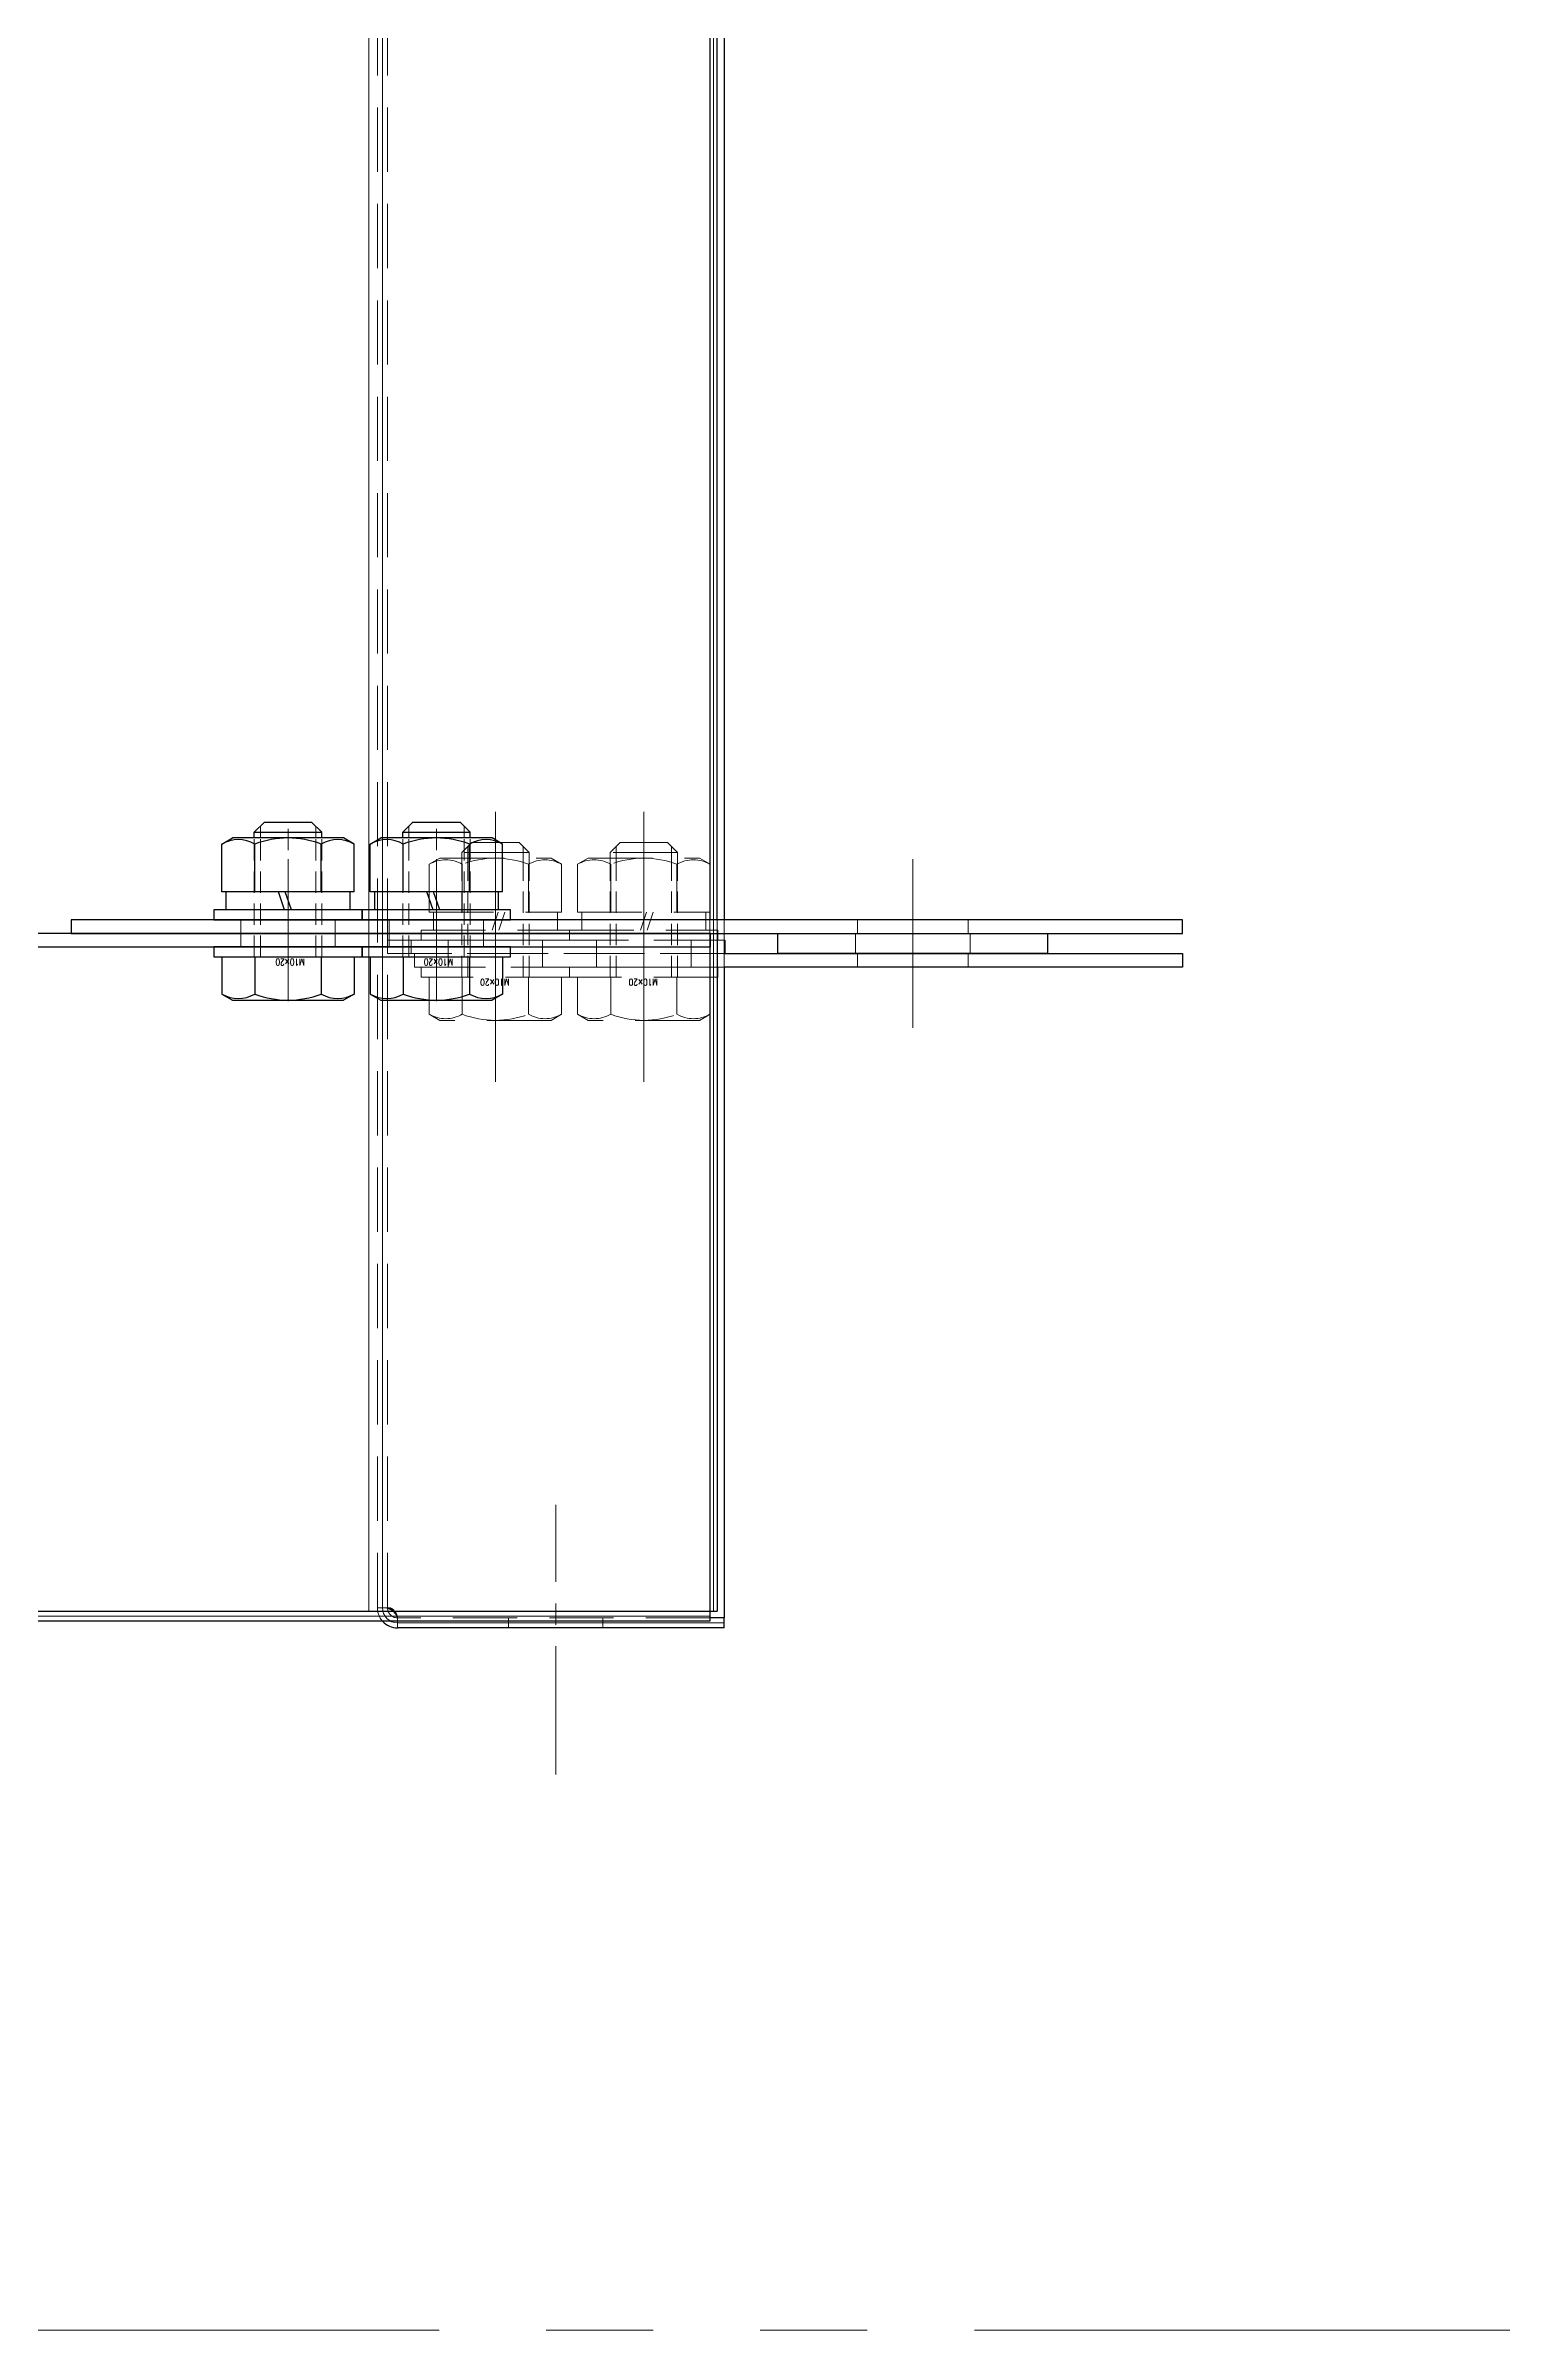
# Model space of a CAD drawing. Header units: millimetres. Extents: x 0 to 51411, y 0 to 16902.
# Drawn here: x 5441.4 to 5660.1, y 6055.8 to 6394.5 of the extents above; entities that cross this region are included whole.
import ezdxf

# ---------------------------------------------------------------- set-up
doc = ezdxf.new("R2010")
doc.units = ezdxf.units.MM
for name, pattern in [('CENTER2', [28.575, 19.05, -3.175, 3.175, -3.175]), ('HIDDEN2', [4.7625, 3.175, -1.5875]), ('PHANTOM2', [31.75, 15.875, -3.175, 3.175, -3.175, 3.175, -3.175])]:
    doc.linetypes.add(name, pattern=pattern)
for name, color, linetype, lineweight in [('01_外形線', 7, 'Continuous', 25), ('02_細線', 5, 'Continuous', 13), ('03_かくれ線', 6, 'HIDDEN2', 13), ('04_中心線', 1, 'CENTER2', 9), ('05_仮想線', 2, 'PHANTOM2', 13)]:
    doc.layers.add(name, color=color, linetype=linetype, lineweight=lineweight)
doc.layers.add('10_補助線', color=8, linetype='Continuous', lineweight=13, plot=False)
doc.styles.add('寸法用', font='simplex.shx', dxfattribs={"width": 0.8, "bigfont": '@extfont2.shx'})

msp = doc.modelspace()

# ---------------------------------------------------------------- linework, layer by layer
at = {"layer": '01_外形線'}
for p, q in [((5540.899, 6264.913), (5540.899, 7260.913)), ((5541.963, 7255.913), (5541.963, 6264.913)), ((5539.838, 6759.913), (5539.838, 6264.913)), ((5472.28, 6277.913), (5473.78, 6279.413)), ((5472.28, 6277.913), (5482.28, 6277.913)), ((5472.28, 6277.063), (5472.28, 6277.913)), ((5473.78, 6279.413), (5480.78, 6279.413)), ((5482.28, 6277.913), (5480.78, 6279.413)), ((5482.28, 6277.063), (5482.28, 6277.913)), ((5494.28, 6277.913), (5495.78, 6279.413)), ((5494.28, 6277.913), (5504.28, 6277.913)), ((5494.28, 6277.063), (5494.28, 6277.913)), ((5495.78, 6279.413), (5502.78, 6279.413)), ((5504.28, 6277.913), (5502.78, 6279.413)), ((5504.28, 6277.063), (5504.28, 6277.913)), ((5467.465, 6276.159), (5469.03, 6277.063)), ((5467.465, 6269.063), (5467.465, 6276.159)), ((5485.53, 6277.063), (5469.03, 6277.063)), ((5472.373, 6269.063), (5472.373, 6276.159)), ((5482.188, 6269.063), (5482.188, 6276.159)), ((5487.095, 6276.159), (5485.53, 6277.063)), ((5487.095, 6269.063), (5487.095, 6276.159)), ((5489.465, 6276.159), (5491.03, 6277.063)), ((5489.465, 6269.063), (5489.465, 6276.159)), ((5507.53, 6277.063), (5491.03, 6277.063)), ((5494.373, 6269.063), (5494.373, 6276.159)), ((5504.188, 6269.063), (5504.188, 6276.159)), ((5509.095, 6276.159), (5507.53, 6277.063)), ((5509.095, 6269.063), (5509.095, 6276.159)), ((5487.095, 6269.063), (5467.465, 6269.063)), ((5468.08, 6269.063), (5468.08, 6266.413)), ((5476.78, 6266.413), (5475.87, 6269.063)), ((5477.78, 6266.413), (5476.87, 6269.063)), ((5486.48, 6266.413), (5486.48, 6269.063)), ((5509.095, 6269.063), (5489.465, 6269.063)), ((5490.08, 6269.063), (5490.08, 6266.413)), ((5498.78, 6266.413), (5497.87, 6269.063)), ((5499.78, 6266.413), (5498.87, 6269.063)), ((5508.48, 6266.413), (5508.48, 6269.063)), ((5488.28, 6266.413), (5466.28, 6266.413)), ((5466.28, 6266.413), (5466.28, 6264.913)), ((5466.28, 6264.913), (5488.28, 6264.913)), ((5488.28, 6264.913), (5488.28, 6266.413)), ((5510.28, 6266.413), (5488.28, 6266.413)), ((5488.28, 6266.413), (5488.28, 6264.913)), ((5488.28, 6264.913), (5510.28, 6264.913)), ((5510.28, 6264.913), (5510.28, 6266.413)), ((5539.838, 6260.913), (5539.838, 6162.413)), ((5540.899, 6262.913), (5540.899, 6162.413)), ((5541.963, 6257.913), (5541.963, 6161.413)), ((5541.963, 6159.913), (5493.526, 6159.913)), ((5539.838, 6162.413), (5540.899, 6162.413)), ((5541.963, 6161.413), (5539.838, 6161.413)), ((5541.963, 6159.913), (5541.963, 6161.413))]:
    msp.add_line(p, q, dxfattribs=at)
at = {"layer": '01_外形線', "ltscale": 3}
for p, q in [((5488.28, 6260.913), (5466.28, 6260.913)), ((5466.28, 6260.913), (5466.28, 6259.413)), ((5488.28, 6259.413), (5488.28, 6260.913)), ((5510.28, 6260.913), (5488.28, 6260.913)), ((5488.28, 6260.913), (5488.28, 6259.413)), ((5510.28, 6259.413), (5510.28, 6260.913)), ((5466.28, 6259.413), (5488.28, 6259.413)), ((5467.465, 6259.413), (5467.465, 6253.916)), ((5472.373, 6259.413), (5472.373, 6253.916)), ((5482.188, 6259.413), (5482.188, 6253.916)), ((5487.095, 6259.413), (5487.095, 6253.916)), ((5488.28, 6259.413), (5510.28, 6259.413)), ((5489.465, 6259.413), (5489.465, 6253.916)), ((5494.373, 6259.413), (5494.373, 6253.916)), ((5504.188, 6259.413), (5504.188, 6253.916)), ((5509.095, 6259.413), (5509.095, 6253.916)), ((5467.465, 6253.916), (5469.03, 6253.013)), ((5469.03, 6253.013), (5485.53, 6253.013)), ((5487.095, 6253.916), (5485.53, 6253.013)), ((5489.465, 6253.916), (5491.03, 6253.013)), ((5491.03, 6253.013), (5507.53, 6253.013)), ((5509.095, 6253.916), (5507.53, 6253.013))]:
    msp.add_line(p, q, dxfattribs=at)
at = {"layer": '01_外形線'}
for points in [[(5445.108, 6262.913), (5609.89, 6262.913), (5609.89, 6264.913), (5445.108, 6264.913)], [(4638.659, 6260.913), (5539.901, 6260.913), (5539.901, 6262.913), (4638.659, 6262.913)], [(5589.89, 6262.913), (5589.89, 6259.913), (5549.89, 6259.913), (5549.89, 6262.913)], [(4638.722, 6162.413), (5539.838, 6162.413), (5539.838, 6160.913), (4638.722, 6160.913)]]:
    msp.add_lwpolyline(points, close=True, dxfattribs=at)
for points in [[(5541.963, 6261.913), (5542.026, 6261.913), (5542.026, 6259.913), (5541.963, 6259.913)], [(5541.963, 6259.913), (5609.897, 6259.913), (5609.897, 6257.913), (5541.963, 6257.913)]]:
    msp.add_lwpolyline(points, dxfattribs=at)
for centre, radius, start, end in [((5469.919, 6271.909), 4.907, 60.00001, 119.99999), ((5477.28, 6263.283), 13.779, 69.136, 110.864), ((5484.641, 6271.909), 4.907, 60.00001, 119.99999), ((5491.919, 6271.909), 4.907, 60.00001, 119.99999), ((5499.28, 6263.283), 13.779, 69.136, 110.864), ((5506.641, 6271.909), 4.907, 60.00001, 119.99999), ((5493.526, 6162.913), 3, 221.81031, 270)]:
    msp.add_arc(centre, radius, start, end, dxfattribs=at)
at = {"layer": '01_外形線', "ltscale": 3}
for centre, radius, start, end in [((5469.919, 6258.166), 4.907, 240.00001, 299.99999), ((5477.28, 6266.792), 13.779, 249.136, 290.864), ((5484.641, 6258.166), 4.907, 240.00001, 299.99999), ((5491.919, 6258.166), 4.907, 240.00001, 299.99999), ((5499.28, 6266.792), 13.779, 249.136, 290.864), ((5506.641, 6258.166), 4.907, 240.00001, 299.99999)]:
    msp.add_arc(centre, radius, start, end, dxfattribs=at)
at = {"layer": '02_細線'}
for p, q in [((5489.28, 7359.413), (5489.28, 6162.413)), ((5473.18, 6277.063), (5473.18, 6278.813)), ((5481.38, 6277.063), (5481.38, 6278.813)), ((5495.18, 6277.063), (5495.18, 6278.813)), ((5503.38, 6277.063), (5503.38, 6278.813))]:
    msp.add_line(p, q, dxfattribs=at)
at = {"layer": '03_かくれ線', "ltscale": 3}
for p, q in [((5490.526, 7356.913), (5490.526, 6162.913)), ((5492.026, 7356.913), (5492.026, 6162.913)), ((5540.902, 7358.413), (5540.902, 6161.413)), ((5503.026, 6274.913), (5504.526, 6276.413)), ((5513.026, 6274.913), (5503.026, 6274.913)), ((5503.026, 6273.063), (5503.026, 6274.913)), ((5503.926, 6273.063), (5503.926, 6275.813)), ((5511.526, 6276.413), (5504.526, 6276.413)), ((5513.026, 6274.913), (5511.526, 6276.413)), ((5512.126, 6273.063), (5512.126, 6275.813)), ((5513.026, 6273.063), (5513.026, 6274.913)), ((5525.026, 6274.913), (5526.526, 6276.413)), ((5535.026, 6274.913), (5525.026, 6274.913)), ((5525.026, 6273.063), (5525.026, 6274.913)), ((5525.926, 6273.063), (5525.926, 6275.813)), ((5533.526, 6276.413), (5526.526, 6276.413)), ((5535.026, 6274.913), (5533.526, 6276.413)), ((5534.126, 6273.063), (5534.126, 6275.813)), ((5535.026, 6273.063), (5535.026, 6274.913)), ((5498.211, 6273.159), (5499.776, 6274.063)), ((5498.211, 6266.063), (5498.211, 6273.159)), ((5499.776, 6274.063), (5516.276, 6274.063)), ((5503.118, 6266.063), (5503.118, 6273.159)), ((5508.026, 6274.063), (5508.026, 6261.913)), ((5512.933, 6266.063), (5512.933, 6273.159)), ((5517.841, 6273.159), (5516.276, 6274.063)), ((5517.841, 6266.063), (5517.841, 6273.159)), ((5520.211, 6273.159), (5521.776, 6274.063)), ((5520.211, 6266.063), (5520.211, 6273.159)), ((5521.776, 6274.063), (5538.276, 6274.063)), ((5525.118, 6266.063), (5525.118, 6273.159)), ((5530.026, 6274.063), (5530.026, 6261.913)), ((5534.933, 6266.063), (5534.933, 6273.159)), ((5539.841, 6273.159), (5538.276, 6274.063)), ((5539.841, 6266.063), (5539.841, 6273.159)), ((5470.28, 6264.913), (5470.28, 6262.913)), ((5484.28, 6264.913), (5484.28, 6262.913)), ((5492.28, 6264.913), (5492.28, 6262.913)), ((5498.211, 6266.063), (5517.841, 6266.063)), ((5498.826, 6263.413), (5498.826, 6266.063)), ((5506.28, 6264.913), (5506.28, 6262.913)), ((5507.526, 6263.413), (5508.436, 6266.063)), ((5508.526, 6263.413), (5509.436, 6266.063)), ((5517.226, 6266.063), (5517.226, 6263.413)), ((5520.211, 6266.063), (5539.841, 6266.063)), ((5520.826, 6263.413), (5520.826, 6266.063)), ((5529.526, 6263.413), (5530.436, 6266.063)), ((5530.526, 6263.413), (5531.436, 6266.063)), ((5539.226, 6266.063), (5539.226, 6263.413)), ((5539.838, 6264.913), (5539.838, 6260.913)), ((5540.899, 6264.913), (5540.899, 6262.913)), ((5541.963, 6264.913), (5541.963, 6257.913)), ((5561.69, 6264.913), (5561.69, 6262.913)), ((5578.09, 6264.913), (5578.09, 6262.913)), ((5470.28, 6262.913), (5470.28, 6260.913)), ((5484.28, 6262.913), (5484.28, 6260.913)), ((5492.28, 6262.913), (5492.28, 6260.913)), ((5495.561, 6261.913), (5495.561, 6259.913)), ((5497.026, 6261.913), (5497.026, 6263.413)), ((5497.026, 6263.413), (5519.026, 6263.413)), ((5519.026, 6261.913), (5497.026, 6261.913)), ((5501.026, 6261.913), (5501.026, 6259.913)), ((5506.28, 6262.913), (5506.28, 6260.913)), ((5515.026, 6261.913), (5515.026, 6259.913)), ((5519.026, 6261.913), (5519.026, 6263.413)), ((5519.026, 6263.413), (5541.026, 6263.413)), ((5519.026, 6263.413), (5519.026, 6261.913)), ((5541.026, 6261.913), (5519.026, 6261.913)), ((5523.026, 6261.913), (5523.026, 6259.913)), ((5537.026, 6261.913), (5537.026, 6259.913)), ((5541.026, 6263.413), (5541.026, 6261.913)), ((5561.39, 6262.913), (5561.39, 6259.913)), ((5578.39, 6262.913), (5578.39, 6259.913)), ((5497.026, 6257.913), (5519.026, 6257.913)), ((5497.026, 6256.413), (5497.026, 6257.913)), ((5501.026, 6257.913), (5501.026, 6259.913)), ((5515.026, 6257.913), (5515.026, 6259.913)), ((5519.026, 6257.913), (5541.026, 6257.913)), ((5519.026, 6256.413), (5519.026, 6257.913)), ((5519.026, 6257.913), (5519.026, 6256.413)), ((5523.026, 6257.913), (5523.026, 6259.913)), ((5537.026, 6257.913), (5537.026, 6259.913)), ((5541.026, 6257.913), (5541.026, 6256.413)), ((5561.697, 6257.913), (5561.697, 6259.913)), ((5578.097, 6257.913), (5578.097, 6259.913)), ((5519.026, 6256.413), (5497.026, 6256.413)), ((5498.211, 6256.413), (5498.211, 6250.916)), ((5503.118, 6256.413), (5503.118, 6250.916)), ((5512.933, 6256.413), (5512.933, 6250.916)), ((5517.841, 6256.413), (5517.841, 6250.916)), ((5541.026, 6256.413), (5519.026, 6256.413)), ((5520.211, 6256.413), (5520.211, 6250.916)), ((5525.118, 6256.413), (5525.118, 6250.916)), ((5534.933, 6256.413), (5534.933, 6250.916)), ((5539.841, 6256.413), (5539.841, 6250.916)), ((5498.211, 6250.916), (5499.776, 6250.013)), ((5517.841, 6250.916), (5516.276, 6250.013)), ((5520.211, 6250.916), (5521.776, 6250.013)), ((5539.841, 6250.916), (5538.276, 6250.013)), ((5516.276, 6250.013), (5499.776, 6250.013)), ((5538.276, 6250.013), (5521.776, 6250.013)), ((5491.405, 6162.913), (5490.526, 6162.913)), ((5539.838, 6161.413), (5493.526, 6161.413))]:
    msp.add_line(p, q, dxfattribs=at)
at = {"layer": '03_かくれ線'}
for p, q in [((5472.28, 6259.413), (5472.28, 6277.063)), ((5473.18, 6259.413), (5473.18, 6277.063)), ((5481.38, 6259.413), (5481.38, 6277.063)), ((5482.28, 6259.413), (5482.28, 6277.063)), ((5494.28, 6259.413), (5494.28, 6277.063)), ((5495.18, 6259.413), (5495.18, 6277.063)), ((5503.38, 6259.413), (5503.38, 6277.063)), ((5504.28, 6259.413), (5504.28, 6277.063)), ((5503.026, 6256.413), (5503.026, 6273.063)), ((5503.926, 6256.413), (5503.926, 6273.063)), ((5512.126, 6256.413), (5512.126, 6273.063)), ((5513.026, 6256.413), (5513.026, 6273.063)), ((5525.026, 6256.413), (5525.026, 6273.063)), ((5525.926, 6256.413), (5525.926, 6273.063)), ((5534.126, 6256.413), (5534.126, 6273.063)), ((5535.026, 6256.413), (5535.026, 6273.063)), ((5492.465, 6162.913), (5491.405, 6162.913)), ((5509.963, 6159.913), (5509.963, 6161.413)), ((5523.963, 6159.913), (5523.963, 6161.413))]:
    msp.add_line(p, q, dxfattribs=at)
at = {"layer": '03_かくれ線', "ltscale": 3}
msp.add_lwpolyline([(5492.026, 6261.913), (5492.026, 6259.913), (5542.026, 6259.913), (5542.026, 6261.913)], close=True, dxfattribs=at)
msp.add_lwpolyline([(5541.963, 6259.913), (5496.026, 6259.913), (5496.026, 6257.913), (5541.963, 6257.913)], dxfattribs=at)
for centre, radius, start, end in [((5500.665, 6268.909), 4.907, 60.00001, 119.99999), ((5508.026, 6260.283), 13.779, 69.136, 110.864), ((5515.387, 6268.909), 4.907, 60.00001, 119.99999), ((5522.665, 6268.909), 4.907, 60.00001, 119.99999), ((5530.026, 6260.283), 13.779, 69.136, 110.864), ((5537.387, 6268.909), 4.907, 60.00001, 119.99999), ((5500.665, 6255.166), 4.907, 240.00001, 299.99999), ((5508.026, 6263.792), 13.779, 249.136, 290.864), ((5515.387, 6255.166), 4.907, 240.00001, 299.99999), ((5522.665, 6255.166), 4.907, 240.00001, 299.99999), ((5530.026, 6263.792), 13.779, 249.136, 290.864), ((5537.387, 6255.166), 4.907, 240.00001, 299.99999), ((5493.526, 6162.913), 3, 180, 221.81031), ((5491.404, 6160.662), 2.25, 19.47917, 89.99205), ((5493.526, 6162.913), 1.5, 180, 270)]:
    msp.add_arc(centre, radius, start, end, dxfattribs=at)
at = {"layer": '03_かくれ線'}
msp.add_arc((5491.519, 6161.119), 2.028, 8.33122, 62.19756, dxfattribs=at)
at = {"layer": '04_中心線'}
for p, q in [((5477.28, 6253.013), (5477.28, 6279.413)), ((5499.28, 6253.013), (5499.28, 6279.413)), ((5508.026, 6280.913), (5508.026, 6240.913)), ((5530.026, 6280.913), (5530.026, 6240.913)), ((5508.026, 6250.013), (5508.026, 6276.413)), ((5530.026, 6250.013), (5530.026, 6276.413)), ((5477.28, 6273.913), (5477.28, 6253.913)), ((5477.28, 6271.913), (5477.28, 6251.913)), ((5499.28, 6273.913), (5499.28, 6253.913)), ((5499.28, 6271.913), (5499.28, 6251.913)), ((5569.89, 6273.913), (5569.89, 6253.913)), ((5508.026, 6248.913), (5508.026, 6268.913)), ((5530.026, 6248.913), (5530.026, 6268.913)), ((5569.89, 6268.913), (5569.89, 6253.913)), ((5569.897, 6248.913), (5569.897, 6268.913)), ((5516.963, 6138.163), (5516.963, 6178.163))]:
    msp.add_line(p, q, dxfattribs=at)
at = {"layer": '05_仮想線', "ltscale": 5}
msp.add_line((7087.165, 6055.762), (1762.192, 6055.762), dxfattribs=at)
at = {"layer": '10_補助線'}
for p, q in [((5540.369, 7359.413), (5540.369, 6162.413)), ((5491.276, 7356.913), (5491.276, 6162.913)), ((5492.026, 6162.913), (5490.526, 6162.913)), ((4638.722, 6161.663), (5539.838, 6161.663)), ((5493.526, 6159.913), (5493.526, 6161.413)), ((5541.963, 6160.663), (5493.526, 6160.663))]:
    msp.add_line(p, q, dxfattribs=at)
for centre, radius, start, end in [((5493.526, 6162.913), 2.25, 180, 270), ((5491.647, 6161.013), 1.921, 12.00163, 81.37066)]:
    msp.add_arc(centre, radius, start, end, dxfattribs=at)

# ---------------------------------------------------------------- texts
at = {"layer": '10_補助線', "style": '寸法用', "width": 0.8}
for p in [(5479.74, 6259.163), (5501.74, 6259.163), (5510.107, 6256.163), (5532.107, 6256.163)]:
    msp.add_text('M10×20', height=1, rotation=180, dxfattribs=at).set_placement(p)

doc.saveas('drawing.dxf')
